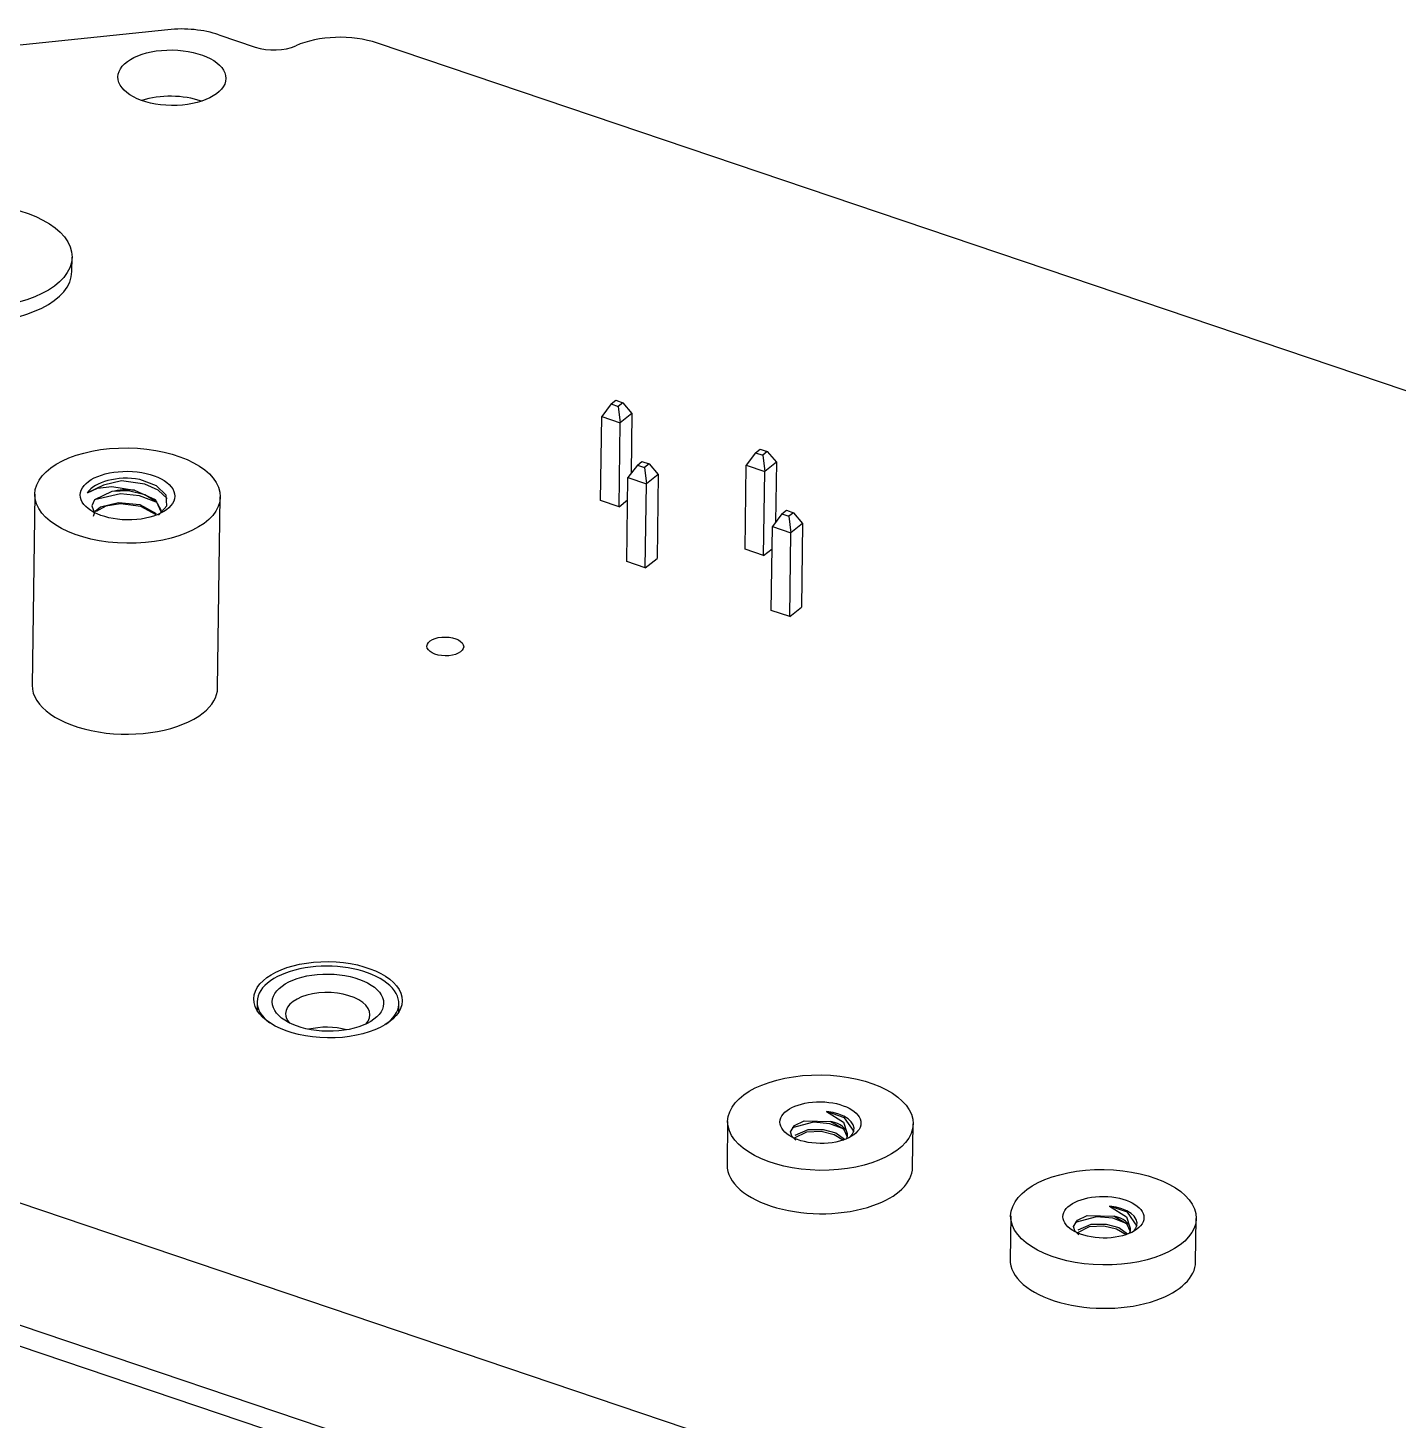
# Model space of a CAD drawing. Header units: millimetres. Extents: x 653 to 802, y 313 to 403.
# Drawn here: x 706.9 to 747.52, y 361.51 to 402.79 of the extents above; entities that cross this region are included whole.
import ezdxf

# ---------------------------------------------------------------- set-up
doc = ezdxf.new("R2010")
doc.units = ezdxf.units.MM

msp = doc.modelspace()

# ---------------------------------------------------------------- linework, layer by layer
for p, q in [((711.055, 402.736), (705.769, 402.188)), ((712.562, 402.584), (713.642, 402.219)), ((792.759, 376.811), (717.262, 402.337)), ((708.207, 395.56), (708.213, 395.989)), ((724.192, 391.638), (723.911, 391.267)), ((724.192, 391.638), (724.327, 391.746)), ((724.192, 391.638), (724.403, 391.567)), ((724.327, 391.746), (724.537, 391.674)), ((724.537, 391.674), (724.403, 391.567)), ((724.403, 391.567), (724.459, 391.081)), ((724.809, 391.36), (724.459, 391.081)), ((724.537, 391.674), (724.809, 391.36)), ((724.809, 391.36), (724.784, 389.583)), ((723.877, 388.778), (723.911, 391.267)), ((723.911, 391.267), (724.459, 391.081)), ((724.425, 388.593), (724.459, 391.081)), ((728.475, 390.19), (728.195, 389.819)), ((728.475, 390.19), (728.61, 390.297)), ((728.475, 390.19), (728.686, 390.119)), ((728.61, 390.297), (728.821, 390.226)), ((728.821, 390.226), (728.686, 390.119)), ((728.686, 390.119), (728.743, 389.633)), ((728.821, 390.226), (729.092, 389.912)), ((724.968, 389.826), (724.688, 389.455)), ((724.968, 389.826), (725.103, 389.933)), ((724.968, 389.826), (725.179, 389.755)), ((725.103, 389.933), (725.314, 389.862)), ((725.314, 389.862), (725.179, 389.755)), ((725.179, 389.755), (725.236, 389.269)), ((725.314, 389.862), (725.585, 389.548)), ((728.16, 387.33), (728.195, 389.819)), ((728.195, 389.819), (728.743, 389.633)), ((729.092, 389.912), (728.743, 389.633)), ((729.092, 389.912), (729.068, 388.134)), ((724.653, 386.966), (724.688, 389.455)), ((724.688, 389.455), (725.236, 389.269)), ((725.585, 389.548), (725.236, 389.269)), ((725.585, 389.548), (725.551, 387.059)), ((728.708, 387.145), (728.743, 389.633)), ((707.105, 388.959), (707.028, 383.299)), ((712.527, 383.224), (712.605, 388.883)), ((725.201, 386.781), (725.236, 389.269)), ((724.425, 388.593), (723.877, 388.778)), ((724.425, 388.593), (724.679, 388.795)), ((729.252, 388.378), (729.386, 388.485)), ((729.386, 388.485), (729.597, 388.414)), ((729.252, 388.378), (728.971, 388.006)), ((729.252, 388.378), (729.463, 388.307)), ((729.597, 388.414), (729.463, 388.307)), ((729.463, 388.307), (729.519, 387.821)), ((729.868, 388.099), (729.519, 387.821)), ((729.597, 388.414), (729.868, 388.099)), ((729.868, 388.099), (729.834, 385.611)), ((728.937, 385.518), (728.971, 388.006)), ((728.971, 388.006), (729.519, 387.821)), ((729.485, 385.333), (729.519, 387.821)), ((728.708, 387.145), (728.16, 387.33)), ((728.708, 387.145), (728.962, 387.347)), ((725.201, 386.781), (724.653, 386.966)), ((725.201, 386.781), (725.551, 387.059)), ((729.485, 385.333), (729.834, 385.611)), ((729.485, 385.333), (728.937, 385.518)), ((712.527, 383.224), (712.527, 383.224)), ((673.533, 374.911), (716.737, 360.303)), ((744.921, 355.008), (685.816, 374.993)), ((713.698, 373.916), (713.695, 373.664)), ((717.894, 373.607), (717.898, 373.858)), ((681.411, 372.87), (742.961, 352.059)), ((727.645, 370.368), (727.627, 369.081)), ((733.127, 369.006), (733.145, 370.292)), ((733.127, 369.006), (733.127, 369.006)), ((736.035, 367.563), (736.017, 366.276)), ((741.516, 366.201), (741.534, 367.487)), ((741.516, 366.201), (741.516, 366.201))]:
    msp.add_line(p, q)
for points in [[(711.031, 388.838), (710.766, 389.079), (710.366, 389.26), (709.676, 389.357), (709.144, 389.233), (708.665, 389.003)], [(710.777, 388.345), (711.02, 388.621), (711.001, 388.933), (710.716, 389.215), (710.22, 389.403)], [(708.665, 389.003), (708.971, 389.145), (709.388, 389.196), (710.067, 389.078)], [(709.389, 389.039), (708.877, 388.796), (708.801, 388.616), (708.869, 388.43)], [(710.71, 388.731), (710.212, 388.915), (709.643, 388.974), (708.879, 388.791)], [(710.849, 388.437), (710.723, 388.724), (710.371, 388.948), (709.884, 389.06), (709.389, 389.039)], [(710.067, 389.078), (710.68, 388.809), (710.849, 388.48)], [(708.847, 388.315), (708.901, 388.459), (709.055, 388.584), (709.587, 388.721), (710.225, 388.653), (710.707, 388.393)], [(710.703, 388.354), (710.25, 388.603), (709.648, 388.681), (709.216, 388.61), (708.927, 388.446)], [(729.663, 369.808), (729.546, 369.927), (729.511, 370.059), (729.622, 370.246), (729.91, 370.383), (730.708, 370.361)], [(731.097, 370.138), (730.678, 370.299), (730.189, 370.343), (729.559, 370.175)], [(730.576, 370.662), (731.08, 370.344), (731.189, 370.003)], [(731.391, 370.068), (731.108, 370.477), (730.576, 370.662)], [(730.708, 370.361), (731.083, 370.149), (731.183, 369.912)], [(729.631, 369.876), (729.991, 370.055), (730.42, 370.074), (730.8, 369.981), (731.08, 369.807)], [(729.649, 369.956), (730.034, 370.124), (730.473, 370.129), (730.847, 370.025), (731.105, 369.838)], [(731.189, 370.003), (731.185, 369.924), (731.166, 369.863)], [(731.379, 370.063), (731.336, 369.986), (731.291, 369.927)], [(738.965, 367.857), (739.47, 367.539), (739.578, 367.198)], [(739.781, 367.263), (739.497, 367.672), (738.965, 367.857)], [(738.053, 367.003), (737.936, 367.122), (737.901, 367.254), (738.012, 367.441), (738.299, 367.578), (739.098, 367.556)], [(739.487, 367.332), (739.067, 367.494), (738.578, 367.537), (737.949, 367.369)], [(739.098, 367.556), (739.472, 367.344), (739.572, 367.107)], [(738.021, 367.071), (738.373, 367.248), (738.794, 367.27), (739.171, 367.183), (739.455, 367.016)], [(738.039, 367.151), (738.424, 367.319), (738.863, 367.324), (739.236, 367.22), (739.495, 367.033)], [(739.578, 367.198), (739.575, 367.119), (739.556, 367.058)], [(739.768, 367.258), (739.726, 367.18), (739.68, 367.122)]]:
    msp.add_lwpolyline(points)
for centre, major_axis, start_param, end_param in [((711.487, 401.727), (-2, 0.027), 4.151902, 4.9373), ((716.187, 401.48), (-2, 0.027), 4.151902, 5.452738), ((714.179, 402.647), (1, -0.014), 4.151902, 5.452738), ((711.153, 399.939), (-1.6, 0.022), 4.126966, 5.297896), ((705.208, 395.602), (-3, 0.041), 0.000091, 3.141586), ((709.853, 388.792), (-1.25, 0.017), 4.422026, 5.976121), ((709.85, 388.578), (-1, 0.014), 4.501256, 5.199146), ((709.777, 383.262), (2.75, -0.038), 3.141586, 5.722698), ((709.777, 383.262), (2.75, -0.038), 5.722698, 6.283185), ((715.798, 373.887), (-2.1, 0.029), 2.581106, 6.283185), ((715.793, 373.544), (-1.25, 0.017), 2.698032, 6.283185), ((715.798, 373.887), (-2.1, 0.029), 0, 0.611916), ((715.793, 373.544), (-1.25, 0.017), 0, 0.443547), ((715.779, 372.515), (1.25, -0.017), 1.103575, 2.037905), ((715.798, 373.887), (-2.1, 0.029), 2.529564, 2.581106), ((730.393, 370.158), (-1, 0.014), 2.982486, 4.535129), ((730.39, 369.987), (-0.8, 0.011), 3.206892, 4.310722), ((730.377, 369.044), (2.75, -0.038), 3.141583, 5.329604), ((730.377, 369.044), (2.75, -0.038), 5.329604, 6.283185), ((738.782, 367.353), (-1, 0.014), 2.982486, 4.535129), ((738.78, 367.182), (-0.8, 0.011), 3.206892, 4.310722), ((738.767, 366.239), (2.75, -0.038), 3.141583, 5.329604), ((738.767, 366.239), (2.75, -0.038), 5.329604, 6.283185)]:
    msp.add_ellipse(centre, major_axis=major_axis, ratio=0.514436, start_param=start_param, end_param=end_param)
for centre, major_axis in [((711.171, 401.311), (-1.6, 0.022)), ((705.213, 396.03), (-3, 0.041)), ((709.855, 388.921), (2.75, -0.038)), ((709.855, 388.921), (1.4, -0.019)), ((719.276, 384.449), (-0.544, 0.007)), ((715.799, 373.973), (2.2, -0.03)), ((715.798, 373.887), (1.65, -0.023)), ((730.395, 370.33), (2.75, -0.038)), ((730.395, 370.33), (1.2, -0.016)), ((738.784, 367.525), (2.75, -0.038)), ((738.784, 367.525), (1.2, -0.016))]:
    msp.add_ellipse(centre, major_axis=major_axis, ratio=0.514436)

doc.saveas('drawing.dxf')
